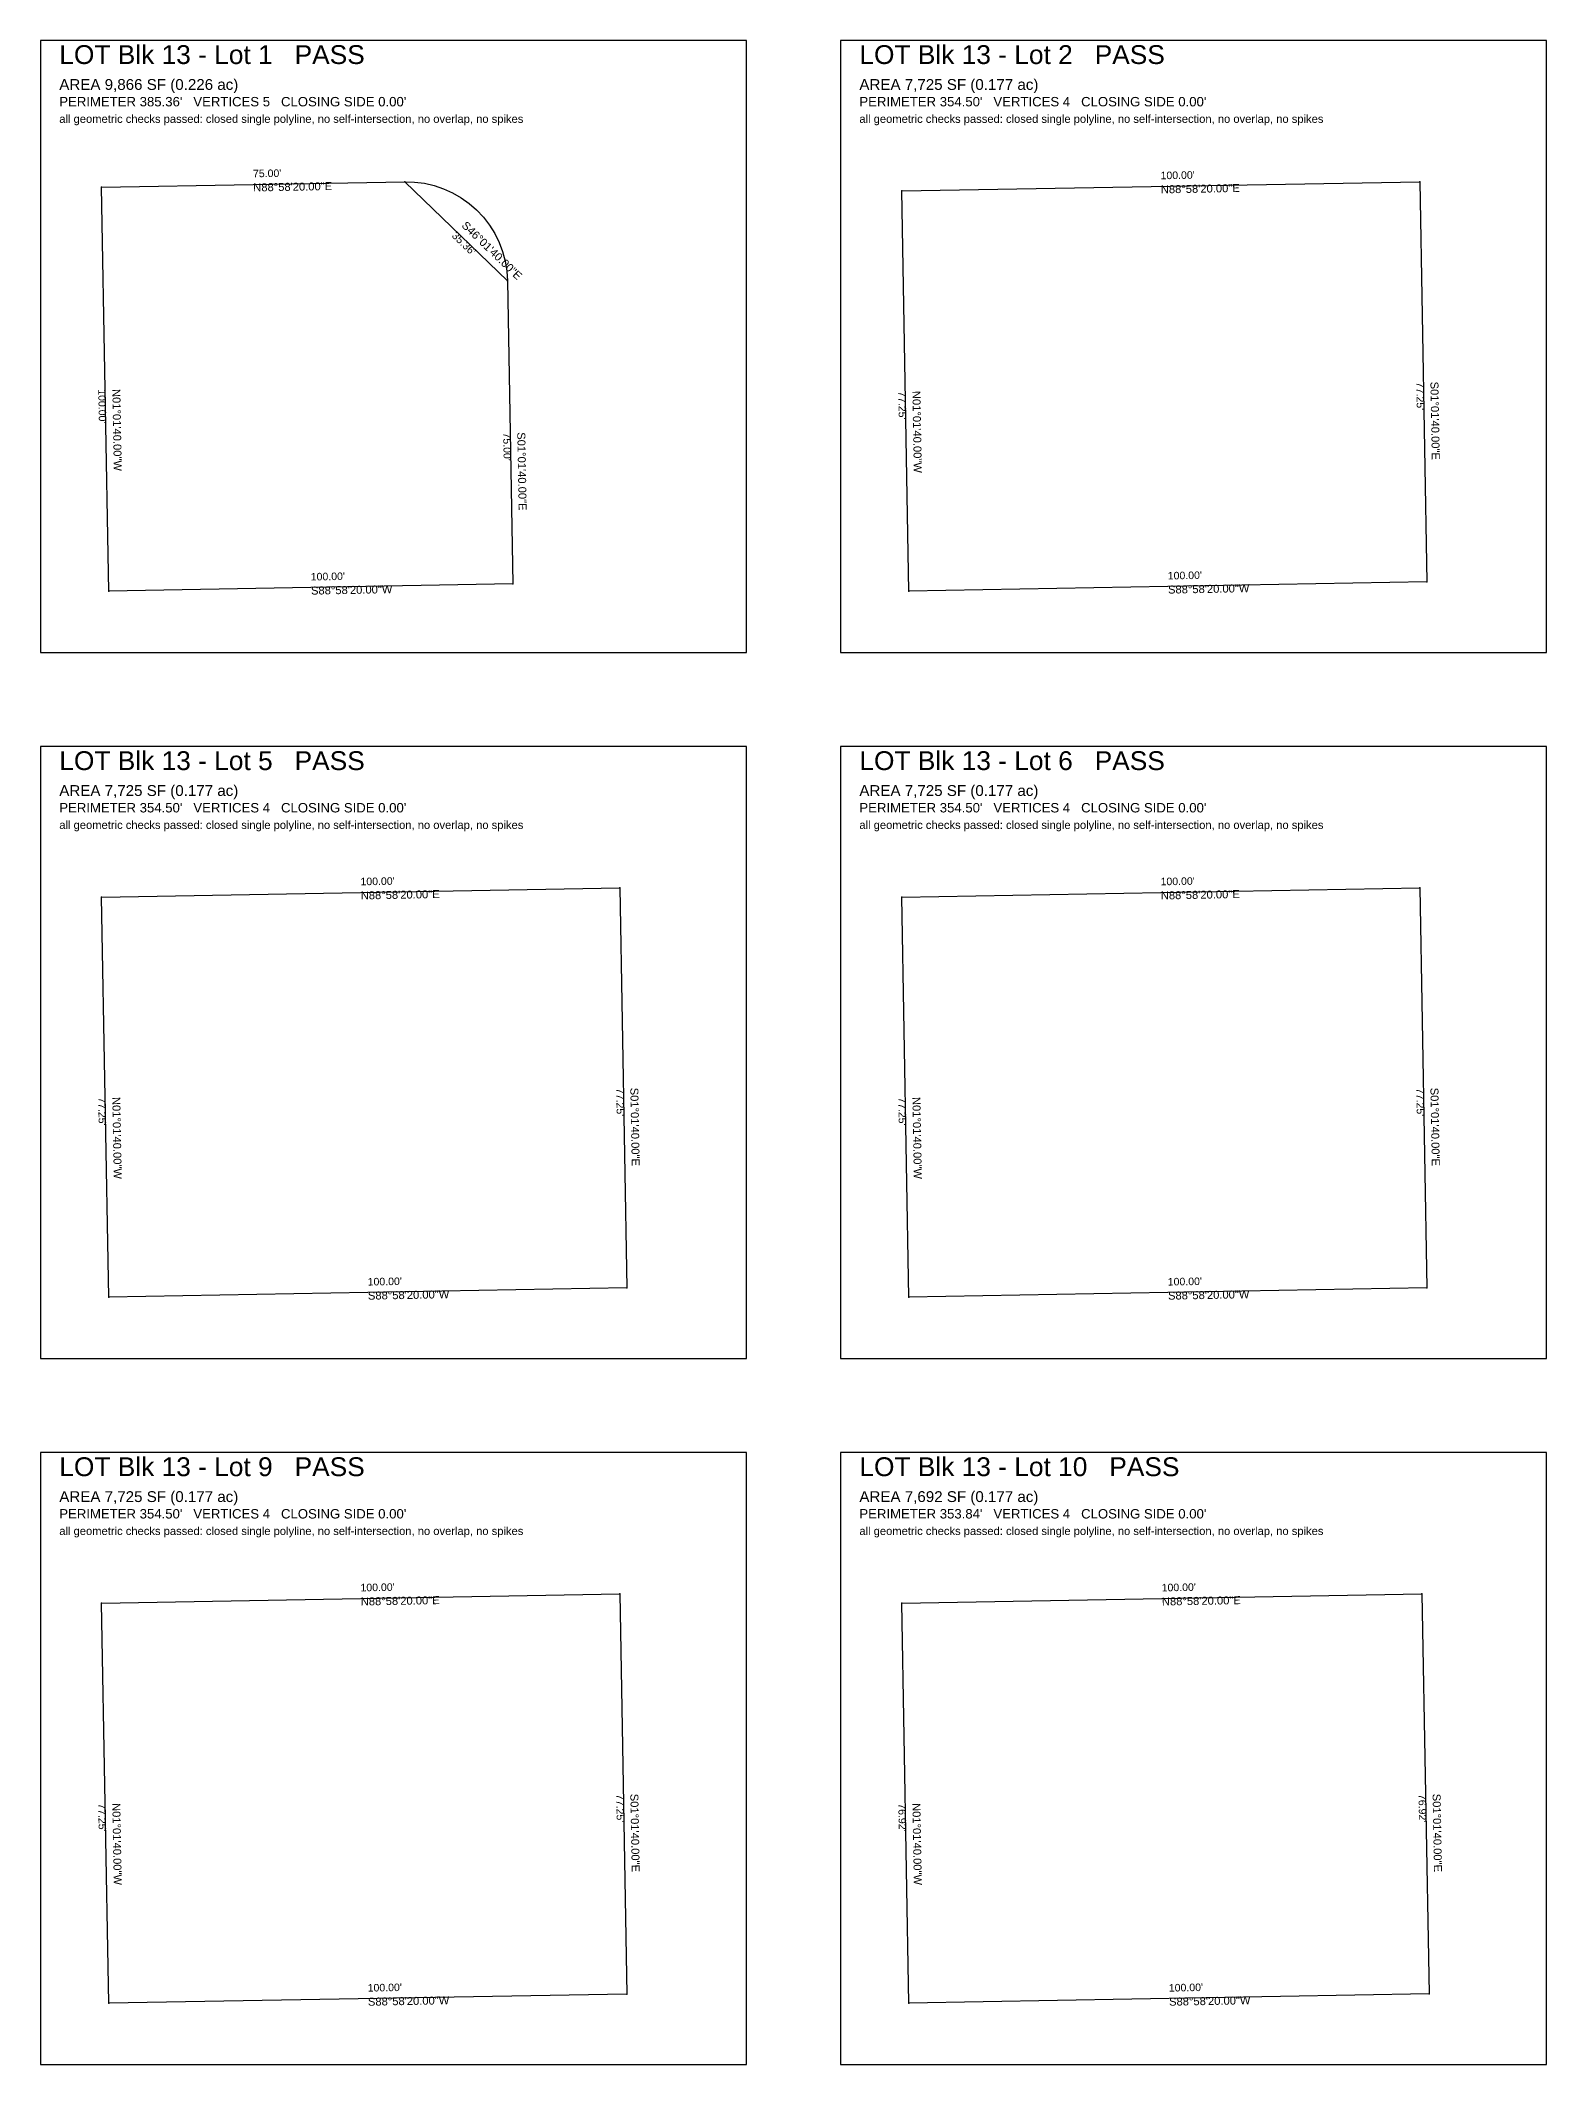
# Model space of a CAD drawing. Extents: x 0 to 1320, y -600 to 260.
# Drawn here: x 0 to 640, y -600 to 260 of the extents above; entities that cross this region are included whole.
import ezdxf

# ---------------------------------------------------------------- set-up
doc = ezdxf.new("R2010")
doc.units = 0
for name, pattern in [('ROT_1.03', [0]), ('ROT_271.03', [0]), ('ROT_316.03', [0])]:
    doc.linetypes.add(name, pattern=pattern)
for name, color, linetype in [('LOT_POLYLINE', 4, 'CONTINUOUS'), ('SHEET_FRAME', 2, 'CONTINUOUS'), ('SHEET_LABELS', 7, 'CONTINUOUS')]:
    doc.layers.add(name, color=color, linetype=linetype)
doc.styles.get("Standard").update_dxf_attribs({"font": 'Arial'})

msp = doc.modelspace()

# ---------------------------------------------------------------- linework, layer by layer
at = {"layer": 'LOT_POLYLINE'}
for points in [[(29.0801, 26), (26, 197.6899), (154.7674, 200), (198.4599, 157.8476), (200.77, 29.0801)], [(369.0507, 26), (366, 196.0509), (586.1306, 200), (589.1813, 29.9491)], [(29.0507, -274), (26, -103.9491), (246.1306, -100), (249.1813, -270.0509)], [(369.0507, -274), (366, -103.9491), (586.1306, -100), (589.1813, -270.0509)], [(29.0507, -574), (26, -403.9491), (246.1306, -400), (249.1813, -570.0509)], [(369.0504, -574), (366, -403.9657), (587.0534, -400), (590.1038, -570.0343)]]:
    msp.add_lwpolyline(points, close=True, dxfattribs=at)
msp.add_lwpolyline([(154.7674, 200), (158.9783, 199.8688), (163.156, 199.3255), (167.2603, 198.3753), (171.2518, 197.0274), (175.0919, 195.2948), (178.7436, 193.1941), (182.1719, 190.7455), (185.3437, 187.9728), (188.2285, 184.9025), (190.7984, 181.5642), (193.0287, 177.9901), (194.898, 174.2147), (196.3882, 170.2741), (197.485, 166.2065), (198.1778, 162.051), (198.4599, 157.8476)], dxfattribs=at)
at = {"layer": 'SHEET_FRAME'}
for p, q in [((300, 260), (0, 260)), ((0, 260), (0, 0)), ((300, 0), (300, 260)), ((640, 260), (340, 260)), ((340, 260), (340, 0)), ((640, 0), (640, 260)), ((0, 0), (300, 0)), ((340, 0), (640, 0)), ((300, -40), (0, -40)), ((0, -40), (0, -300)), ((300, -300), (300, -40)), ((640, -40), (340, -40)), ((340, -40), (340, -300)), ((640, -300), (640, -40)), ((0, -300), (300, -300)), ((340, -300), (640, -300)), ((300, -340), (0, -340)), ((0, -340), (0, -600)), ((300, -600), (300, -340)), ((640, -340), (340, -340)), ((340, -340), (340, -600)), ((640, -600), (640, -340)), ((0, -600), (300, -600)), ((340, -600), (640, -600))]:
    msp.add_line(p, q, dxfattribs=at)
at = {"layer": 'SHEET_LABELS'}
for p in [(154.7674, 200), (586.1306, 200), (26, 197.6899), (366, 196.0509), (198.4599, 157.8476), (29.0801, 26), (200.77, 29.0801), (369.0507, 26), (589.1813, 29.9491), (246.1306, -100), (586.1306, -100), (26, -103.9491), (366, -103.9491), (29.0507, -274), (249.1813, -270.0509), (369.0507, -274), (589.1813, -270.0509), (26, -403.9491), (246.1306, -400), (366, -403.9657), (587.0534, -400), (29.0507, -574), (249.1813, -570.0509), (369.0504, -574), (590.1038, -570.0343)]:
    msp.add_point(p, dxfattribs=at)

# ---------------------------------------------------------------- texts
for s, height, p in [('LOT Blk 13 - Lot 1   PASS', 8, (8, 250)), ('LOT Blk 13 - Lot 2   PASS', 8, (348, 250)), ('AREA 9,866 SF (0.226 ac)', 4.6, (8, 239)), ('AREA 7,725 SF (0.177 ac)', 4.6, (348, 239)), ("PERIMETER 385.36'   VERTICES 5   CLOSING SIDE 0.00'", 4, (8, 232)), ("PERIMETER 354.50'   VERTICES 4   CLOSING SIDE 0.00'", 4, (348, 232)), ('all geometric checks passed: closed single polyline, no self-intersection, no overlap, no spikes', 3.4, (8, 225)), ('all geometric checks passed: closed single polyline, no self-intersection, no overlap, no spikes', 3.4, (348, 225)), ('LOT Blk 13 - Lot 5   PASS', 8, (8, -50)), ('LOT Blk 13 - Lot 6   PASS', 8, (348, -50)), ('AREA 7,725 SF (0.177 ac)', 4.6, (8, -61)), ('AREA 7,725 SF (0.177 ac)', 4.6, (348, -61)), ("PERIMETER 354.50'   VERTICES 4   CLOSING SIDE 0.00'", 4, (8, -68)), ("PERIMETER 354.50'   VERTICES 4   CLOSING SIDE 0.00'", 4, (348, -68)), ('all geometric checks passed: closed single polyline, no self-intersection, no overlap, no spikes', 3.4, (8, -75)), ('all geometric checks passed: closed single polyline, no self-intersection, no overlap, no spikes', 3.4, (348, -75)), ('LOT Blk 13 - Lot 9   PASS', 8, (8, -350)), ('LOT Blk 13 - Lot 10   PASS', 8, (348, -350)), ('AREA 7,725 SF (0.177 ac)', 4.6, (8, -361)), ('AREA 7,692 SF (0.177 ac)', 4.6, (348, -361)), ("PERIMETER 354.50'   VERTICES 4   CLOSING SIDE 0.00'", 4, (8, -368)), ("PERIMETER 353.84'   VERTICES 4   CLOSING SIDE 0.00'", 4, (348, -368)), ('all geometric checks passed: closed single polyline, no self-intersection, no overlap, no spikes', 3.4, (8, -375)), ('all geometric checks passed: closed single polyline, no self-intersection, no overlap, no spikes', 3.4, (348, -375))]:
    msp.add_text(s, height=height, dxfattribs=at).set_placement(p)
at = {"layer": 'SHEET_LABELS', "linetype": 'ROT_1.03'}
for s, height, p in [("75.00'", 3.2, (90.3299, 201.8445)), ('N88%%d58\'20.00"E', 3.4, (90.4375, 195.8454)), ("100.00'", 3.2, (476.0115, 201.0249)), ('N88%%d58\'20.00"E', 3.4, (476.1191, 195.0259)), ("100.00'", 3.2, (479.0622, 30.9741)), ('S88%%d58\'20.00"W', 3.4, (114.9789, 24.5405)), ("100.00'", 3.2, (114.8713, 30.5396)), ('S88%%d58\'20.00"W', 3.4, (479.1698, 24.9751)), ("100.00'", 3.2, (136.0115, -98.9751)), ('N88%%d58\'20.00"E', 3.4, (136.1191, -104.9741)), ("100.00'", 3.2, (476.0115, -98.9751)), ('N88%%d58\'20.00"E', 3.4, (476.1191, -104.9741)), ("100.00'", 3.2, (139.0622, -269.0259)), ("100.00'", 3.2, (479.0622, -269.0259)), ('S88%%d58\'20.00"W', 3.4, (139.1698, -275.0249)), ('S88%%d58\'20.00"W', 3.4, (479.1698, -275.0249)), ("100.00'", 3.2, (136.0115, -398.9751)), ("100.00'", 3.2, (476.4729, -398.9833)), ('N88%%d58\'20.00"E', 3.4, (136.1191, -404.9741)), ('N88%%d58\'20.00"E', 3.4, (476.5805, -404.9824)), ("100.00'", 3.2, (139.0622, -569.0259)), ("100.00'", 3.2, (479.5233, -569.0176)), ('S88%%d58\'20.00"W', 3.4, (139.1698, -575.0249)), ('S88%%d58\'20.00"W', 3.4, (479.6309, -575.0167))]:
    msp.add_text(s, height=height, rotation=1.03, dxfattribs=at).set_placement(p)
at = {"layer": 'SHEET_LABELS', "linetype": 'ROT_316.03'}
for s, height, p in [('S46%%d01\'40.00"E', 3.4, (178.6966, 181.0828)), ("35.36'", 3.2, (174.5308, 176.7647))]:
    msp.add_text(s, height=height, rotation=316.03, dxfattribs=at).set_placement(p)
at = {"layer": 'SHEET_LABELS', "linetype": 'ROT_271.03'}
for s, height, p in [("77.25'", 3.2, (584.6564, 114.9208)), ('S01%%d01\'40.00"E', 3.4, (590.6554, 115.0284)), ("100.00'", 3.2, (24.5405, 111.7911)), ('N01%%d01\'40.00"W', 3.4, (30.5396, 111.8988)), ("77.25'", 3.2, (364.5258, 110.9716)), ('N01%%d01\'40.00"W', 3.4, (370.5249, 111.0792)), ("75.00'", 3.2, (196.6155, 93.41)), ('S01%%d01\'40.00"E', 3.4, (202.6145, 93.5176)), ("77.25'", 3.2, (244.6564, -185.0792)), ('S01%%d01\'40.00"E', 3.4, (250.6554, -184.9716)), ("77.25'", 3.2, (584.6564, -185.0792)), ('S01%%d01\'40.00"E', 3.4, (590.6554, -184.9716)), ("77.25'", 3.2, (24.5258, -189.0284)), ('N01%%d01\'40.00"W', 3.4, (30.5249, -188.9208)), ("77.25'", 3.2, (364.5258, -189.0284)), ('N01%%d01\'40.00"W', 3.4, (370.5249, -188.9208)), ("77.25'", 3.2, (24.5258, -489.0284)), ('N01%%d01\'40.00"W', 3.4, (30.5249, -488.9208)), ("77.25'", 3.2, (244.6564, -485.0792)), ('S01%%d01\'40.00"E', 3.4, (250.6554, -484.9716)), ("76.92'", 3.2, (364.5257, -489.0367)), ('N01%%d01\'40.00"W', 3.4, (370.5247, -488.929)), ("76.92'", 3.2, (585.5791, -485.071)), ('S01%%d01\'40.00"E', 3.4, (591.5782, -484.9633))]:
    msp.add_text(s, height=height, rotation=271.03, dxfattribs=at).set_placement(p)

doc.saveas('drawing.dxf')
